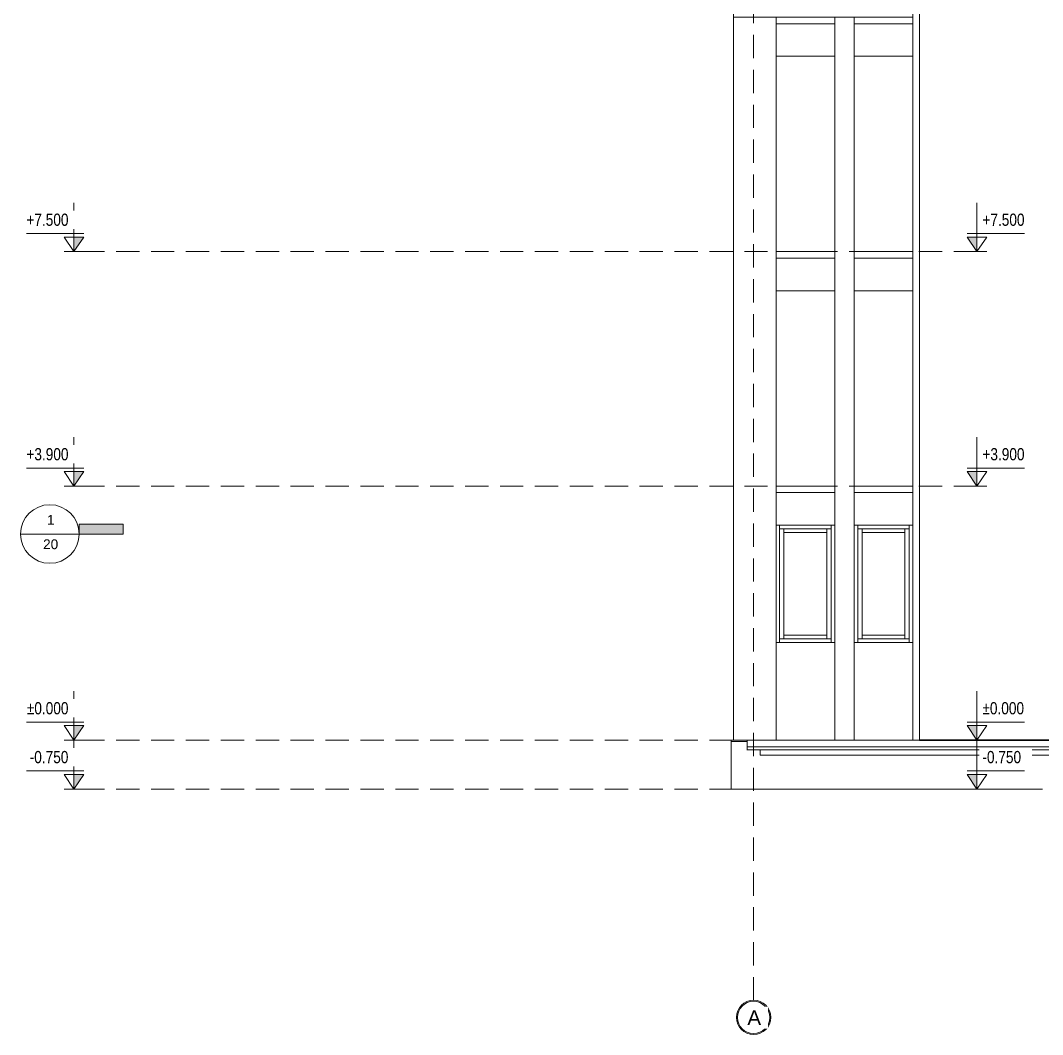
# Model space of a CAD drawing. Header units: millimetres. Extents: x -11327 to 16289, y -4520 to 23231.
# Drawn here: x -11255 to 4436, y -4520 to 11050 of the extents above; entities that cross this region are included whole.
import ezdxf

# ---------------------------------------------------------------- set-up
doc = ezdxf.new("R2010")
doc.units = ezdxf.units.MM
doc.linetypes.add('Abgebrochen', pattern=[535.78125, 357.1875, -178.59375])
doc.linetypes.add('Hidden', pattern=[535.78125, 357.1875, -178.59375])
for name, color, linetype, lineweight in [('A-FLOR', 7, 'Continuous', 18), ('A-FLOR-LEVL', 7, 'Continuous', 9), ('A-GENM', 7, 'Continuous', 18), ('A-WALL', 7, 'Continuous', 35), ('G-ANNO-SYMB', 7, 'Abgebrochen', 9), ('S-BEAM', 7, 'Continuous', 18), ('S-FNDN', 7, 'Continuous', 18), ('S-GRID', 7, 'Continuous', 9), ('S-GRID-IDEN', 7, 'Continuous', 9)]:
    doc.layers.add(name, color=color, linetype=linetype, lineweight=lineweight)
doc.layers.add('G-IMPT', color=7, linetype='Continuous', lineweight=18, true_color=0xffffff)
doc.styles.add('Arial', font='arial.ttf', dxfattribs={"width": 0.8, "height": 187.5})
doc.styles.add('Arial_1', font='arial.ttf', dxfattribs={"height": 150})
doc.styles.add('Arial_3', font='arial.ttf', dxfattribs={"height": 225})

# ---------------------------------------------------------------- blocks, each defined once
blk = doc.blocks.new('Window_K2_Stack - Sync_3dsMax_To_Revit-2428540-MẶT ĐỨNG KIẾN TRÚC TRỤC E-A')
at = {"layer": 'G-IMPT'}
for p, q in [((-306, 0), (-342, 0)), ((-342, 0), (-342, -20)), ((-342, -20), (-101, -20)), ((-342, -750), (-342, -20)), ((4436, -750), (-342, -750))]:
    blk.add_line(p, q, dxfattribs=at)
blk = doc.blocks.new('Window_K2_Stack - Window_K2_Stack-2377845-MẶT ĐỨNG KIẾN TRÚC TRỤC E-A')
blk.add_blockref('Window_K2_Stack - Sync_3dsMax_To_Revit-2428540-MẶT ĐỨNG KIẾN TRÚC TRỤC E-A', (0, 0))
blk = doc.blocks.new('Test_Family - Sync_3dsMax_To_Revit-2434440-MẶT ĐỨNG KIẾN TRÚC TRỤC E-A')
at = {"layer": 'G-IMPT'}
for p, q in [((-306, 11100), (-306, 12600)), ((-306, 12600), (2445, 12600)), ((-306, 12600), (-306, 11100)), ((2545, 12600), (2445, 12600)), ((2445, 12600), (2445, 0)), ((2545, 0), (2545, 12600)), ((-306, 11100), (-306, 0)), ((-306, 11100), (345, 11100)), ((-306, 11100), (2445, 11100)), ((345, 11100), (345, 0)), ((1245, 0), (1245, 11100)), ((1545, 11100), (1545, 0)), ((466, 3188), (466, 1613)), ((1124, 3188), (466, 3188)), ((1124, 1613), (1124, 3188)), ((1666, 3188), (1666, 1613)), ((2324, 3188), (1666, 3188)), ((2324, 1613), (2324, 3188)), ((1124, 1613), (466, 1613)), ((1666, 1613), (2324, 1613)), ((1245, 1500), (345, 1500)), ((1545, 1500), (2445, 1500)), ((345, 0), (-306, 0)), ((1545, 0), (1245, 0)), ((2445, 0), (2545, 0))]:
    blk.add_line(p, q, dxfattribs=at)
at = {"layer": 'G-IMPT', "flags": 128}
for points in [[(399, 3300), (399, 3287), (399, 3273), (399, 3260), (399, 3246)], [(399, 3246), (399, 3260), (399, 3273), (399, 3287), (399, 3300)], [(1191, 3246), (1191, 3260), (1191, 3273), (1191, 3287), (1191, 3300)], [(1191, 3246), (1191, 3260), (1191, 3273), (1191, 3287), (1191, 3300)], [(1191, 3300), (1191, 3287), (1191, 3273), (1191, 3260), (1191, 3246)], [(1599, 3300), (1599, 3287), (1599, 3273), (1599, 3260), (1599, 3246)], [(1599, 3246), (1599, 3260), (1599, 3273), (1599, 3287), (1599, 3300)], [(2391, 3246), (2391, 3260), (2391, 3273), (2391, 3287), (2391, 3300)], [(2391, 3246), (2391, 3260), (2391, 3273), (2391, 3287), (2391, 3300)], [(2391, 3300), (2391, 3287), (2391, 3273), (2391, 3260), (2391, 3246)], [(399, 3246), (399, 2823), (399, 2400), (399, 1977), (399, 1555)], [(466, 3246), (449, 3246), (433, 3246), (416, 3246), (399, 3246)], [(466, 3246), (449, 3246), (433, 3246), (416, 3246), (399, 3246)], [(399, 1555), (399, 1977), (399, 2400), (399, 2823), (399, 3246)], [(399, 3246), (416, 3246), (433, 3246), (449, 3246), (466, 3246)], [(399, 3246), (399, 2823), (399, 2400), (399, 1977), (399, 1555)], [(1124, 3246), (959, 3246), (795, 3246), (631, 3246), (466, 3246)], [(466, 3246), (466, 3232), (466, 3217), (466, 3203), (466, 3188)], [(1124, 3246), (959, 3246), (795, 3246), (631, 3246), (466, 3246)], [(466, 3188), (466, 3203), (466, 3217), (466, 3232), (466, 3246)], [(466, 3246), (631, 3246), (795, 3246), (959, 3246), (1124, 3246)], [(466, 3246), (466, 3232), (466, 3217), (466, 3203), (466, 3188)], [(1191, 3246), (1174, 3246), (1157, 3246), (1141, 3246), (1124, 3246)], [(1124, 3188), (1124, 3203), (1124, 3217), (1124, 3232), (1124, 3246)], [(1124, 3246), (1141, 3246), (1157, 3246), (1174, 3246), (1191, 3246)], [(1191, 3246), (1174, 3246), (1157, 3246), (1141, 3246), (1124, 3246)], [(1124, 3188), (1124, 3203), (1124, 3217), (1124, 3232), (1124, 3246)], [(1124, 3246), (1124, 3232), (1124, 3217), (1124, 3203), (1124, 3188)], [(1191, 1555), (1191, 1977), (1191, 2400), (1191, 2823), (1191, 3246)], [(1191, 1555), (1191, 1977), (1191, 2400), (1191, 2823), (1191, 3246)], [(1191, 3246), (1191, 2823), (1191, 2400), (1191, 1977), (1191, 1555)], [(1599, 3246), (1599, 2823), (1599, 2400), (1599, 1977), (1599, 1555)], [(1666, 3246), (1649, 3246), (1633, 3246), (1616, 3246), (1599, 3246)], [(1599, 1555), (1599, 1977), (1599, 2400), (1599, 2823), (1599, 3246)], [(1599, 3246), (1616, 3246), (1633, 3246), (1649, 3246), (1666, 3246)], [(1599, 3246), (1599, 2823), (1599, 2400), (1599, 1977), (1599, 1555)], [(2324, 3246), (2159, 3246), (1995, 3246), (1831, 3246), (1666, 3246)], [(1666, 3246), (1666, 3232), (1666, 3217), (1666, 3203), (1666, 3188)], [(2324, 3246), (2159, 3246), (1995, 3246), (1831, 3246), (1666, 3246)], [(1666, 3188), (1666, 3203), (1666, 3217), (1666, 3232), (1666, 3246)], [(1666, 3246), (1831, 3246), (1995, 3246), (2159, 3246), (2324, 3246)], [(1666, 3246), (1666, 3232), (1666, 3217), (1666, 3203), (1666, 3188)], [(2324, 3188), (2324, 3203), (2324, 3217), (2324, 3232), (2324, 3246)], [(2324, 3246), (2341, 3246), (2357, 3246), (2374, 3246), (2391, 3246)], [(2391, 3246), (2374, 3246), (2357, 3246), (2341, 3246), (2324, 3246)], [(2324, 3188), (2324, 3203), (2324, 3217), (2324, 3232), (2324, 3246)], [(2324, 3246), (2324, 3232), (2324, 3217), (2324, 3203), (2324, 3188)], [(2391, 1555), (2391, 1977), (2391, 2400), (2391, 2823), (2391, 3246)], [(2391, 1555), (2391, 1977), (2391, 2400), (2391, 2823), (2391, 3246)], [(2391, 3246), (2391, 2823), (2391, 2400), (2391, 1977), (2391, 1555)], [(466, 1613), (466, 1598), (466, 1584), (466, 1569), (466, 1555)], [(466, 1555), (466, 1569), (466, 1584), (466, 1598), (466, 1613)], [(1124, 1555), (1124, 1569), (1124, 1584), (1124, 1598), (1124, 1613)], [(1124, 1613), (1124, 1598), (1124, 1584), (1124, 1569), (1124, 1555)], [(1124, 1555), (1124, 1569), (1124, 1584), (1124, 1598), (1124, 1613)], [(1666, 1613), (1666, 1598), (1666, 1584), (1666, 1569), (1666, 1555)], [(1666, 1555), (1666, 1569), (1666, 1584), (1666, 1598), (1666, 1613)], [(1666, 1613), (1666, 1598), (1666, 1584), (1666, 1569), (1666, 1555)], [(2324, 1555), (2324, 1569), (2324, 1584), (2324, 1598), (2324, 1613)], [(2324, 1613), (2324, 1598), (2324, 1584), (2324, 1569), (2324, 1555)], [(2324, 1555), (2324, 1569), (2324, 1584), (2324, 1598), (2324, 1613)], [(399, 1555), (399, 1541), (399, 1527), (399, 1514), (399, 1500)], [(466, 1555), (449, 1555), (433, 1555), (416, 1555), (399, 1555)], [(399, 1500), (399, 1514), (399, 1527), (399, 1541), (399, 1555)], [(399, 1555), (416, 1555), (433, 1555), (449, 1555), (466, 1555)], [(466, 1555), (631, 1555), (795, 1555), (959, 1555), (1124, 1555)], [(1124, 1555), (959, 1555), (795, 1555), (631, 1555), (466, 1555)], [(466, 1555), (631, 1555), (795, 1555), (959, 1555), (1124, 1555)], [(1124, 1555), (1141, 1555), (1157, 1555), (1174, 1555), (1191, 1555)], [(1191, 1555), (1174, 1555), (1157, 1555), (1141, 1555), (1124, 1555)], [(1124, 1555), (1141, 1555), (1157, 1555), (1174, 1555), (1191, 1555)], [(1191, 1500), (1191, 1514), (1191, 1527), (1191, 1541), (1191, 1555)], [(1191, 1500), (1191, 1514), (1191, 1527), (1191, 1541), (1191, 1555)], [(1191, 1555), (1191, 1541), (1191, 1527), (1191, 1514), (1191, 1500)], [(1599, 1555), (1599, 1541), (1599, 1527), (1599, 1514), (1599, 1500)], [(1599, 1500), (1599, 1514), (1599, 1527), (1599, 1541), (1599, 1555)], [(1599, 1555), (1616, 1555), (1633, 1555), (1649, 1555), (1666, 1555)], [(1599, 1555), (1616, 1555), (1633, 1555), (1649, 1555), (1666, 1555)], [(1666, 1555), (1649, 1555), (1633, 1555), (1616, 1555), (1599, 1555)], [(1666, 1555), (1831, 1555), (1995, 1555), (2159, 1555), (2324, 1555)], [(1666, 1555), (1831, 1555), (1995, 1555), (2159, 1555), (2324, 1555)], [(2324, 1555), (2159, 1555), (1995, 1555), (1831, 1555), (1666, 1555)], [(2324, 1555), (2341, 1555), (2357, 1555), (2374, 1555), (2391, 1555)], [(2391, 1555), (2374, 1555), (2357, 1555), (2341, 1555), (2324, 1555)], [(2324, 1555), (2341, 1555), (2357, 1555), (2374, 1555), (2391, 1555)], [(2391, 1500), (2391, 1514), (2391, 1527), (2391, 1541), (2391, 1555)], [(2391, 1500), (2391, 1514), (2391, 1527), (2391, 1541), (2391, 1555)], [(2391, 1555), (2391, 1541), (2391, 1527), (2391, 1514), (2391, 1500)]]:
    blk.add_lwpolyline(points, dxfattribs=at)
blk = doc.blocks.new('Test_Family - Test_Family-2434445-MẶT ĐỨNG KIẾN TRÚC TRỤC E-A')
blk.add_blockref('Test_Family - Sync_3dsMax_To_Revit-2434440-MẶT ĐỨNG KIẾN TRÚC TRỤC E-A', (0, 0))
blk = doc.blocks.new('Level - _-000-1742762-MẶT ĐỨNG KIẾN TRÚC TRỤC E-A')
at = {"layer": 'A-FLOR-LEVL'}
blk.add_hatch(color=256, dxfattribs=at).paths.add_polyline_path([(3430, 225), (3430, 0), (3280, 225)])
for p, q in [((3430, 0), (3430, 750)), ((3280, 277), (4159, 277)), ((3430, 0), (3280, 225)), ((3280, 225), (3580, 225)), ((3430, 225), (3280, 225)), ((3280, 225), (3430, 0)), ((3430, 0), (3580, 225)), ((3430, 0), (3430, 225)), ((3280, 0), (3580, 0))]:
    blk.add_line(p, q, dxfattribs=at)
blk = doc.blocks.new('Level - 000_-1742766-MẶT ĐỨNG KIẾN TRÚC TRỤC E-A')
at = {"layer": 'A-FLOR-LEVL'}
blk.add_hatch(color=256, dxfattribs=at).paths.add_polyline_path([(3430, 4125), (3430, 3900), (3280, 4125)])
for p, q in [((3430, 3900), (3430, 4650)), ((3280, 4177), (4159, 4177)), ((3430, 3900), (3280, 4125)), ((3280, 4125), (3580, 4125)), ((3430, 4125), (3280, 4125)), ((3280, 4125), (3430, 3900)), ((3430, 3900), (3580, 4125)), ((3430, 3900), (3430, 4125)), ((3280, 3900), (3580, 3900))]:
    blk.add_line(p, q, dxfattribs=at)
blk = doc.blocks.new('Detail View - M_Section Tail - Filled Horizontal-28776-MẶT ĐỨNG KIẾN TRÚC TRỤC E-A')
at = {"layer": 'G-ANNO-SYMB', "linetype": 'Continuous'}
blk.add_hatch(color=256, dxfattribs=at).paths.add_polyline_path([(-10355, 3315), (-10355, 3165), (-9680, 3165), (-9680, 3315)])
for p, q in [((-10355, 3315), (-9680, 3315)), ((-10355, 3165), (-10355, 3315)), ((-9680, 3315), (-9680, 3165)), ((-9680, 3165), (-10355, 3165))]:
    blk.add_line(p, q, dxfattribs=at)
blk = doc.blocks.new('Detail View - M_Section Head - No Arrow-28929-MẶT ĐỨNG KIẾN TRÚC TRỤC E-A')
at = {"layer": 'G-ANNO-SYMB', "linetype": 'Continuous'}
for start, end in [(0, 180), (180, 360)]:
    blk.add_arc((-10805, 3165), 450, start, end, dxfattribs=at)
blk = doc.blocks.new('Grid - TRUC  D1-102336-MẶT ĐỨNG KIẾN TRÚC TRỤC E-A')
at = {"layer": 'S-GRID-IDEN'}
for radius in [263, 248]:
    blk.add_circle((0, -4257), radius, dxfattribs=at)

msp = doc.modelspace()

# ---------------------------------------------------------------- linework, layer by layer
at = {"layer": 'A-FLOR'}
for p, q in [((345, 7500), (1245, 7500)), ((1545, 7500), (2445, 7500)), ((345, 3900), (1245, 3900)), ((1545, 3900), (2445, 3900)), ((-98, 0), (-98, -150)), ((5300, -150), (-101, -150)), ((102, -150), (102, -230)), ((5300, -230), (102, -230))]:
    msp.add_line(p, q, dxfattribs=at)
at = {"layer": 'A-FLOR-LEVL', "linetype": 'Hidden'}
for p, q in [((3430, 7500), (-10434, 7500)), ((3430, 3900), (-10434, 3900)), ((3430, 0), (-10434, 0)), ((3430, -750), (-10434, -750))]:
    msp.add_line(p, q, dxfattribs=at)
at = {"layer": 'A-WALL'}
msp.add_line((2545, 0), (5500, 0), dxfattribs=at)
at = {"layer": 'G-ANNO-SYMB', "linetype": 'Continuous'}
msp.add_line((-11255, 3165), (-10355, 3165), dxfattribs=at)
at = {"layer": 'S-BEAM'}
for p, q in [((345, 11000), (1245, 11000)), ((1545, 11000), (2445, 11000)), ((345, 10500), (1245, 10500)), ((1545, 10500), (2445, 10500)), ((345, 7400), (1245, 7400)), ((1545, 7400), (2445, 7400)), ((345, 6900), (1245, 6900)), ((1545, 6900), (2445, 6900)), ((345, 3800), (1245, 3800)), ((1545, 3800), (2445, 3800)), ((345, 3300), (1245, 3300)), ((1545, 3300), (2445, 3300))]:
    msp.add_line(p, q, dxfattribs=at)
at = {"layer": 'S-FNDN'}
for p, q in [((345, 0), (1245, 0)), ((1545, 0), (2445, 0)), ((-101, 0), (-101, -1)), ((5300, -100), (-101, -100))]:
    msp.add_line(p, q, dxfattribs=at)
at = {"layer": 'S-GRID', "linetype": 'Hidden'}
msp.add_line((0, -3995), (0, 23231), dxfattribs=at)

# ---------------------------------------------------------------- block references
at = {"layer": 'A-FLOR-LEVL', "extrusion": (0, 0, -1)}
for name, p in [('Level - 000_-1742766-MẶT ĐỨNG KIẾN TRÚC TRỤC E-A', (7004, 3600)), ('Level - 000_-1742766-MẶT ĐỨNG KIẾN TRÚC TRỤC E-A', (7004, 0)), ('Level - _-000-1742762-MẶT ĐỨNG KIẾN TRÚC TRỤC E-A', (7004, 0)), ('Level - 000_-1742766-MẶT ĐỨNG KIẾN TRÚC TRỤC E-A', (7004, -4650))]:
    msp.add_blockref(name, p, dxfattribs=at)
at = {"layer": 'A-FLOR-LEVL'}
for name, p in [('Level - 000_-1742766-MẶT ĐỨNG KIẾN TRÚC TRỤC E-A', (0, 3600)), ('Level - 000_-1742766-MẶT ĐỨNG KIẾN TRÚC TRỤC E-A', (0, 0)), ('Level - _-000-1742762-MẶT ĐỨNG KIẾN TRÚC TRỤC E-A', (0, 0)), ('Level - 000_-1742766-MẶT ĐỨNG KIẾN TRÚC TRỤC E-A', (0, -4650))]:
    msp.add_blockref(name, p, dxfattribs=at)
at = {"layer": 'A-GENM'}
msp.add_blockref('Test_Family - Test_Family-2434445-MẶT ĐỨNG KIẾN TRÚC TRỤC E-A', (0, 0), dxfattribs=at)
at = {"layer": 'G-ANNO-SYMB', "linetype": 'Continuous'}
for name in ['Detail View - M_Section Head - No Arrow-28929-MẶT ĐỨNG KIẾN TRÚC TRỤC E-A', 'Detail View - M_Section Tail - Filled Horizontal-28776-MẶT ĐỨNG KIẾN TRÚC TRỤC E-A']:
    msp.add_blockref(name, (0, 0), dxfattribs=at)
at = {"layer": 'G-IMPT'}
msp.add_blockref('Window_K2_Stack - Window_K2_Stack-2377845-MẶT ĐỨNG KIẾN TRÚC TRỤC E-A', (0, 0), dxfattribs=at)
at = {"layer": 'S-GRID-IDEN'}
msp.add_blockref('Grid - TRUC  D1-102336-MẶT ĐỨNG KIẾN TRÚC TRỤC E-A', (0, 0), dxfattribs=at)

# ---------------------------------------------------------------- texts
at = {"layer": 'G-ANNO-SYMB', "linetype": 'Continuous', "char_height": 150, "attachment_point": 1, "style": 'Arial_1'}
for s, insert, width in [('1', (-10848, 3457), 144.3), ('20', (-10908, 3083), 288.61)]:
    msp.add_mtext(s, dxfattribs=dict(at, insert=insert, width=width))

# ---------------------------------------------------------------- next in the draw order: texts
at = {"layer": 'A-FLOR-LEVL', "char_height": 187.5, "attachment_point": 1, "style": 'Arial', "bg_fill": 3, "box_fill_scale": 1.25, "bg_fill_color": 256, "bg_fill_true_color": 13158600, "bg_fill_transparency": 0}
for s, insert, width in [('+7.500', (-11164, 8084), 779.24), ('+7.500', (3513, 8084), 779.24), ('+3.900', (-11164, 4484), 779.24), ('+3.900', (3513, 4484), 779.24), ('±0.000', (-11157, 584), 769.62), ('±0.000', (3513, 584), 769.62), ('-0.750', (-11113, -166), 716.71), ('-0.750', (3513, -166), 716.71)]:
    msp.add_mtext(s, dxfattribs=dict(at, insert=insert, width=width))
at = {"layer": 'S-GRID-IDEN', "insert": (-95, -4147), "char_height": 225, "width": 258.54, "attachment_point": 1, "style": 'Arial_3', "bg_fill": 3, "box_fill_scale": 1.25, "bg_fill_color": 256, "bg_fill_true_color": 13158600, "bg_fill_transparency": 0}
msp.add_mtext('A', dxfattribs=at)

# ---------------------------------------------------------------- next in the draw order: texts
at = {"layer": 'A-FLOR-LEVL', "char_height": 187.5, "attachment_point": 1, "style": 'Arial', "bg_fill": 3, "box_fill_scale": 1.25, "bg_fill_color": 256, "bg_fill_true_color": 13158600, "bg_fill_transparency": 0}
for s, insert, width in [('+7.500', (-11164, 8084), 779.24), ('+7.500', (3513, 8084), 779.24), ('+3.900', (-11164, 4484), 779.24), ('+3.900', (3513, 4484), 779.24), ('-0.750', (-11113, -166), 716.71), ('-0.750', (3513, -166), 716.71)]:
    msp.add_mtext(s, dxfattribs=dict(at, insert=insert, width=width))

doc.saveas('drawing.dxf')
